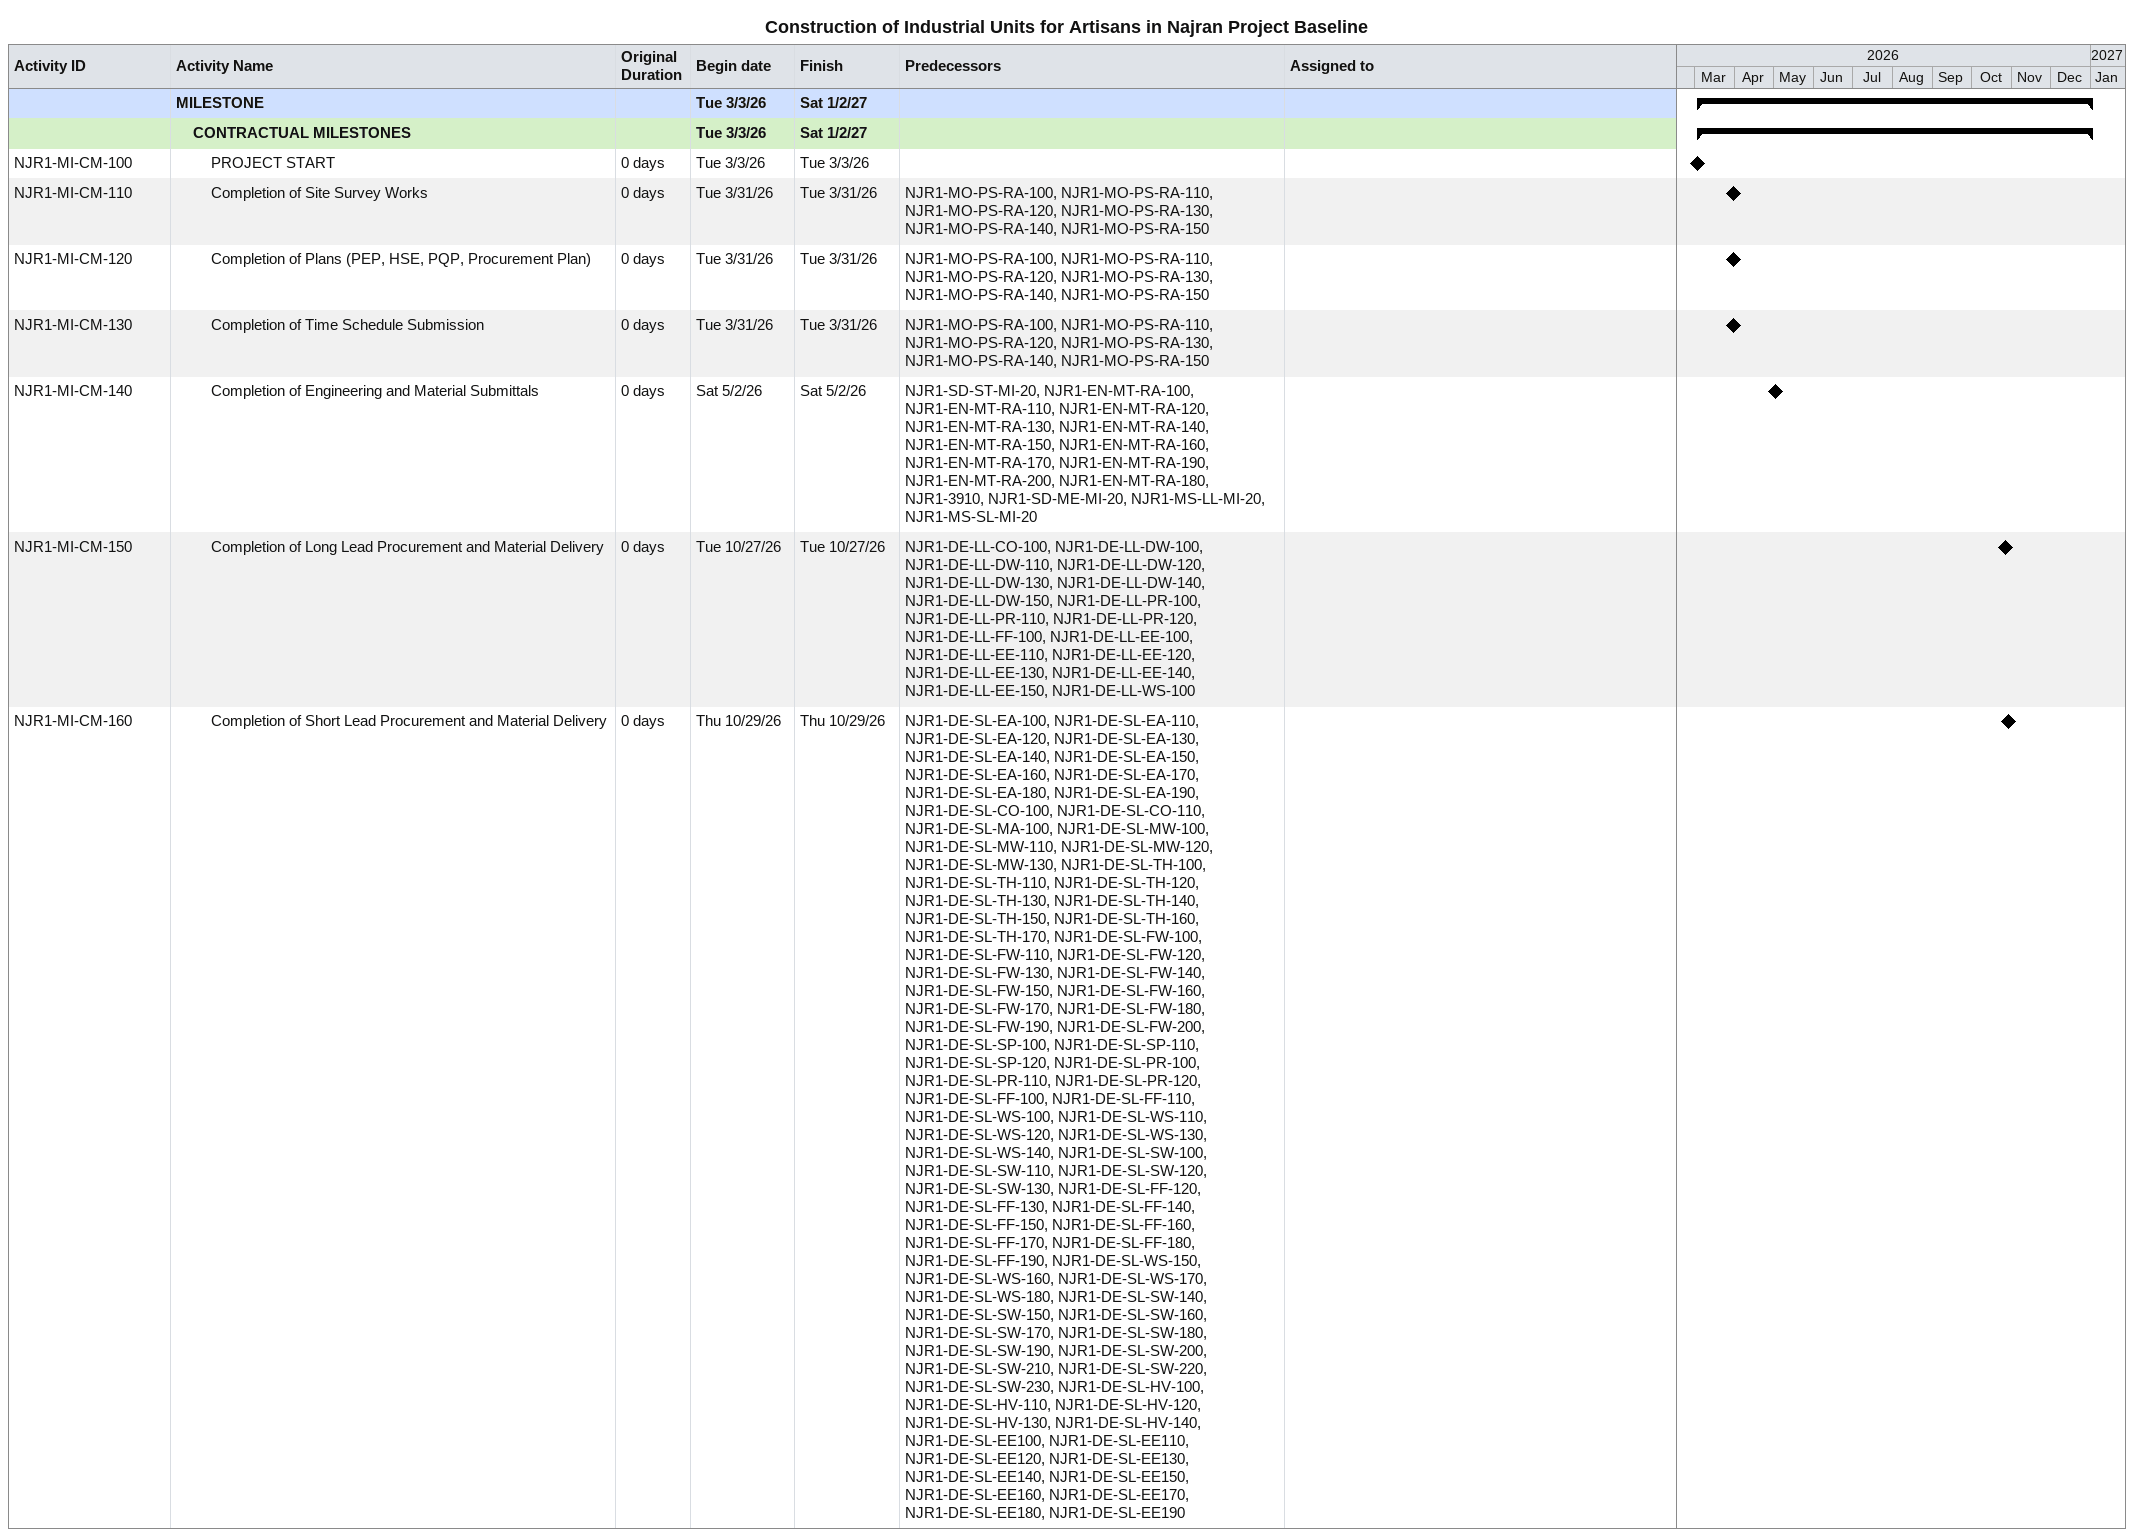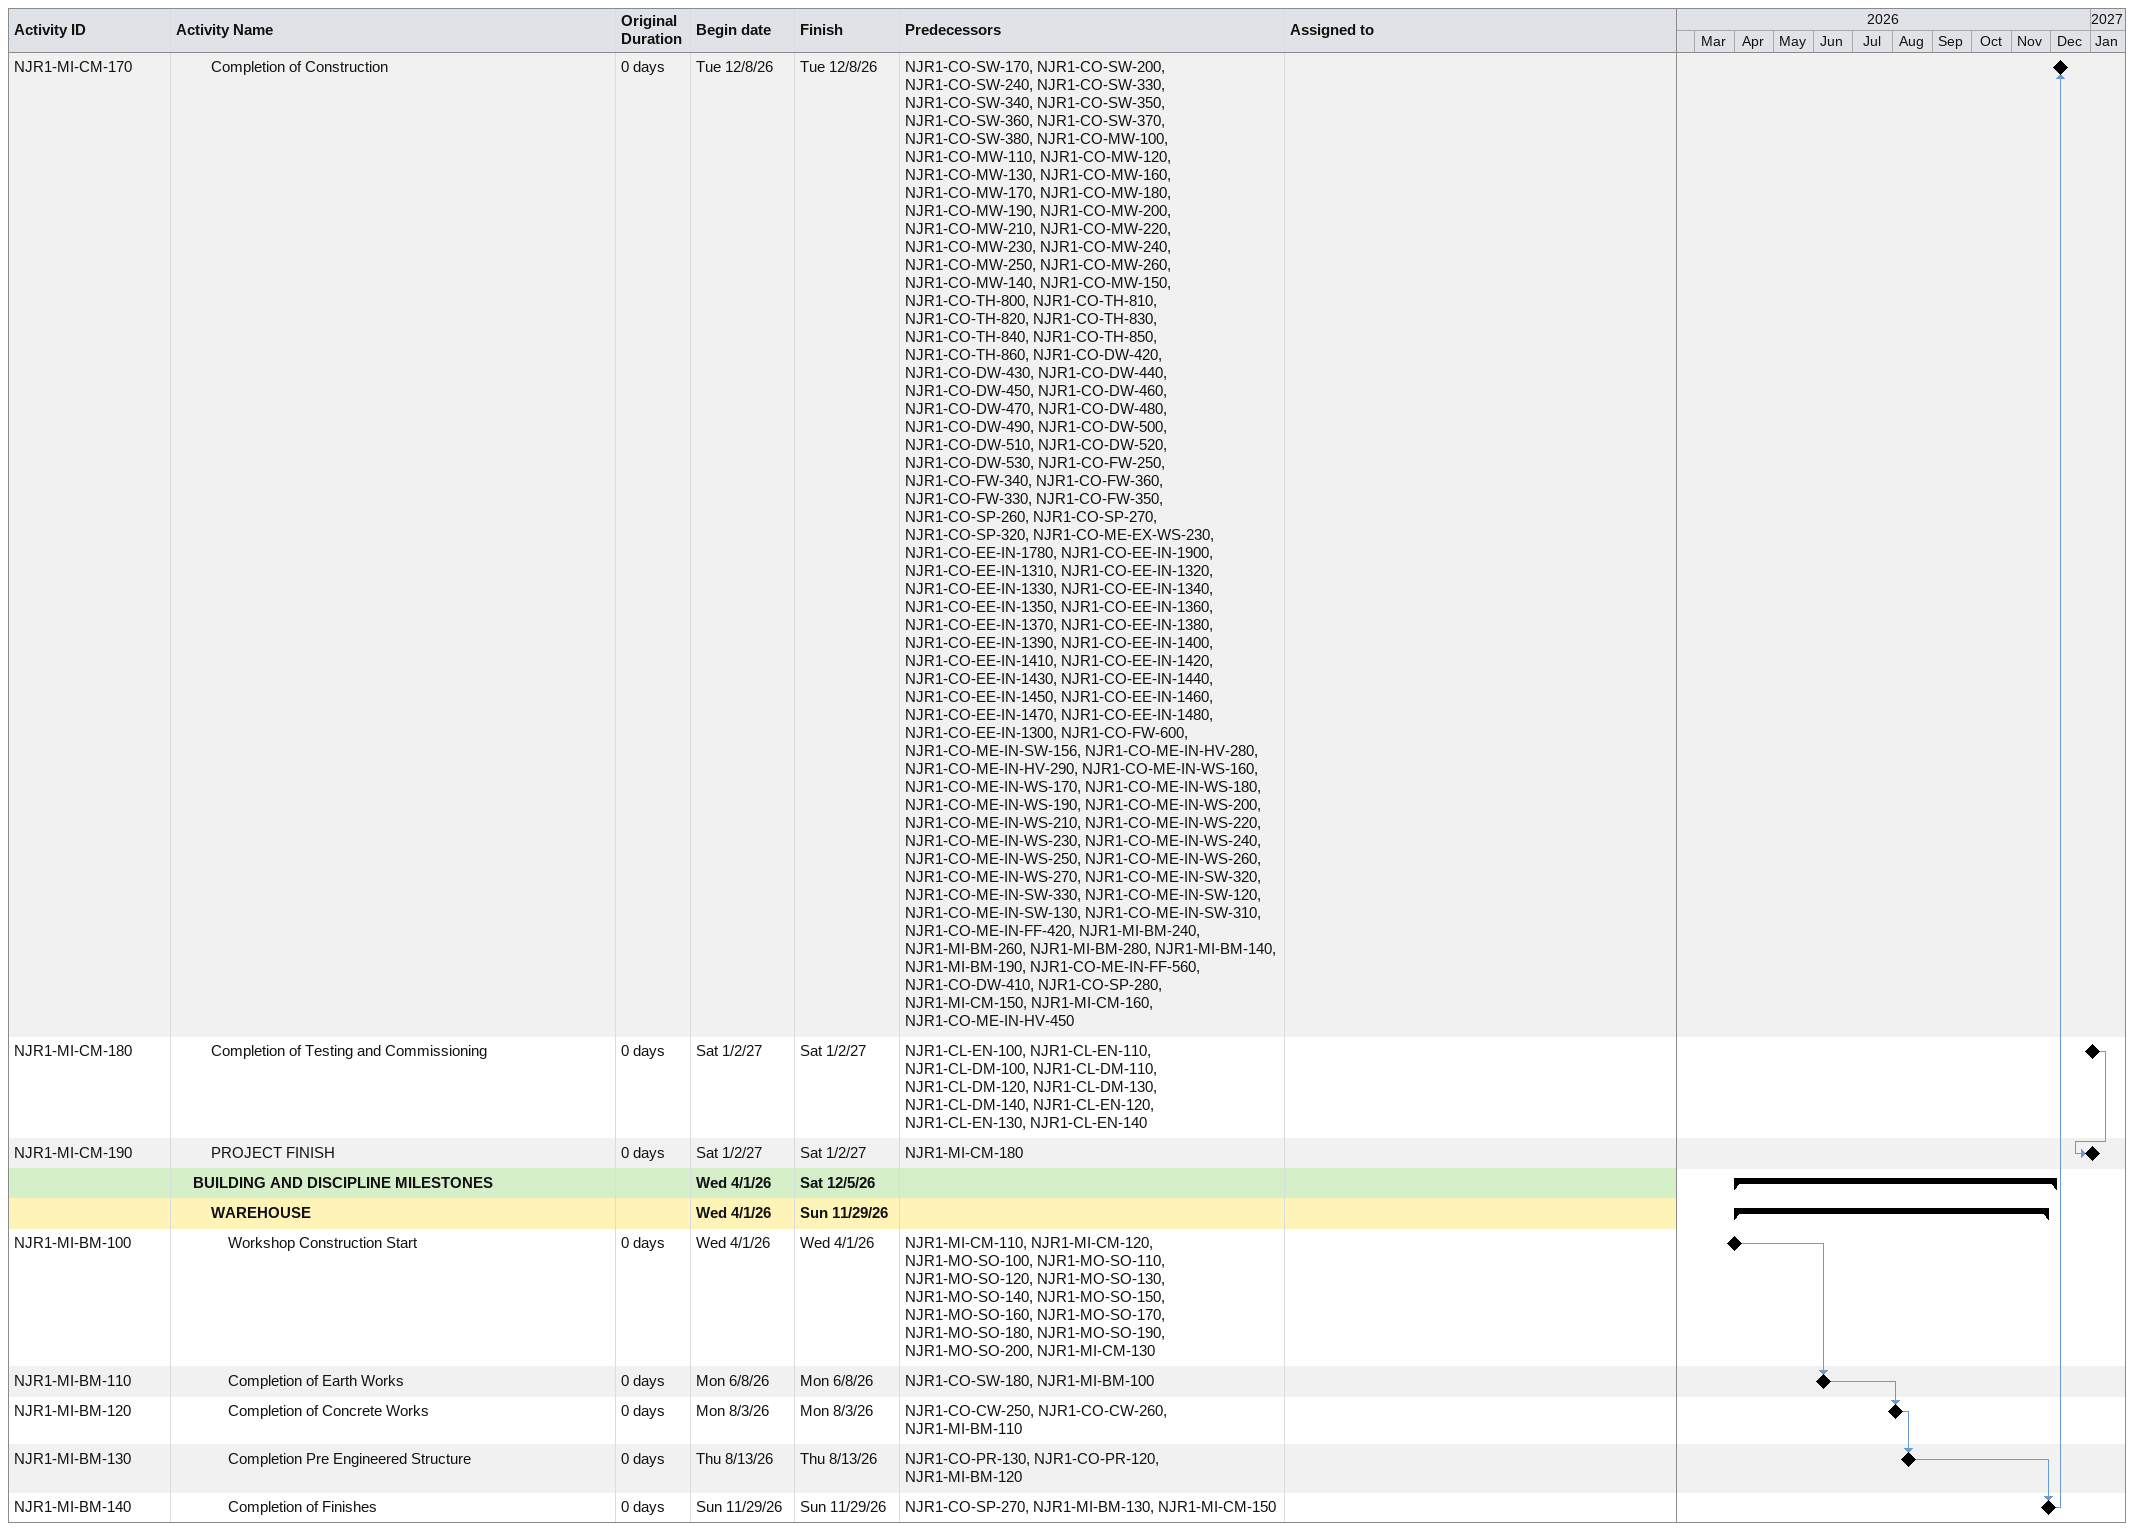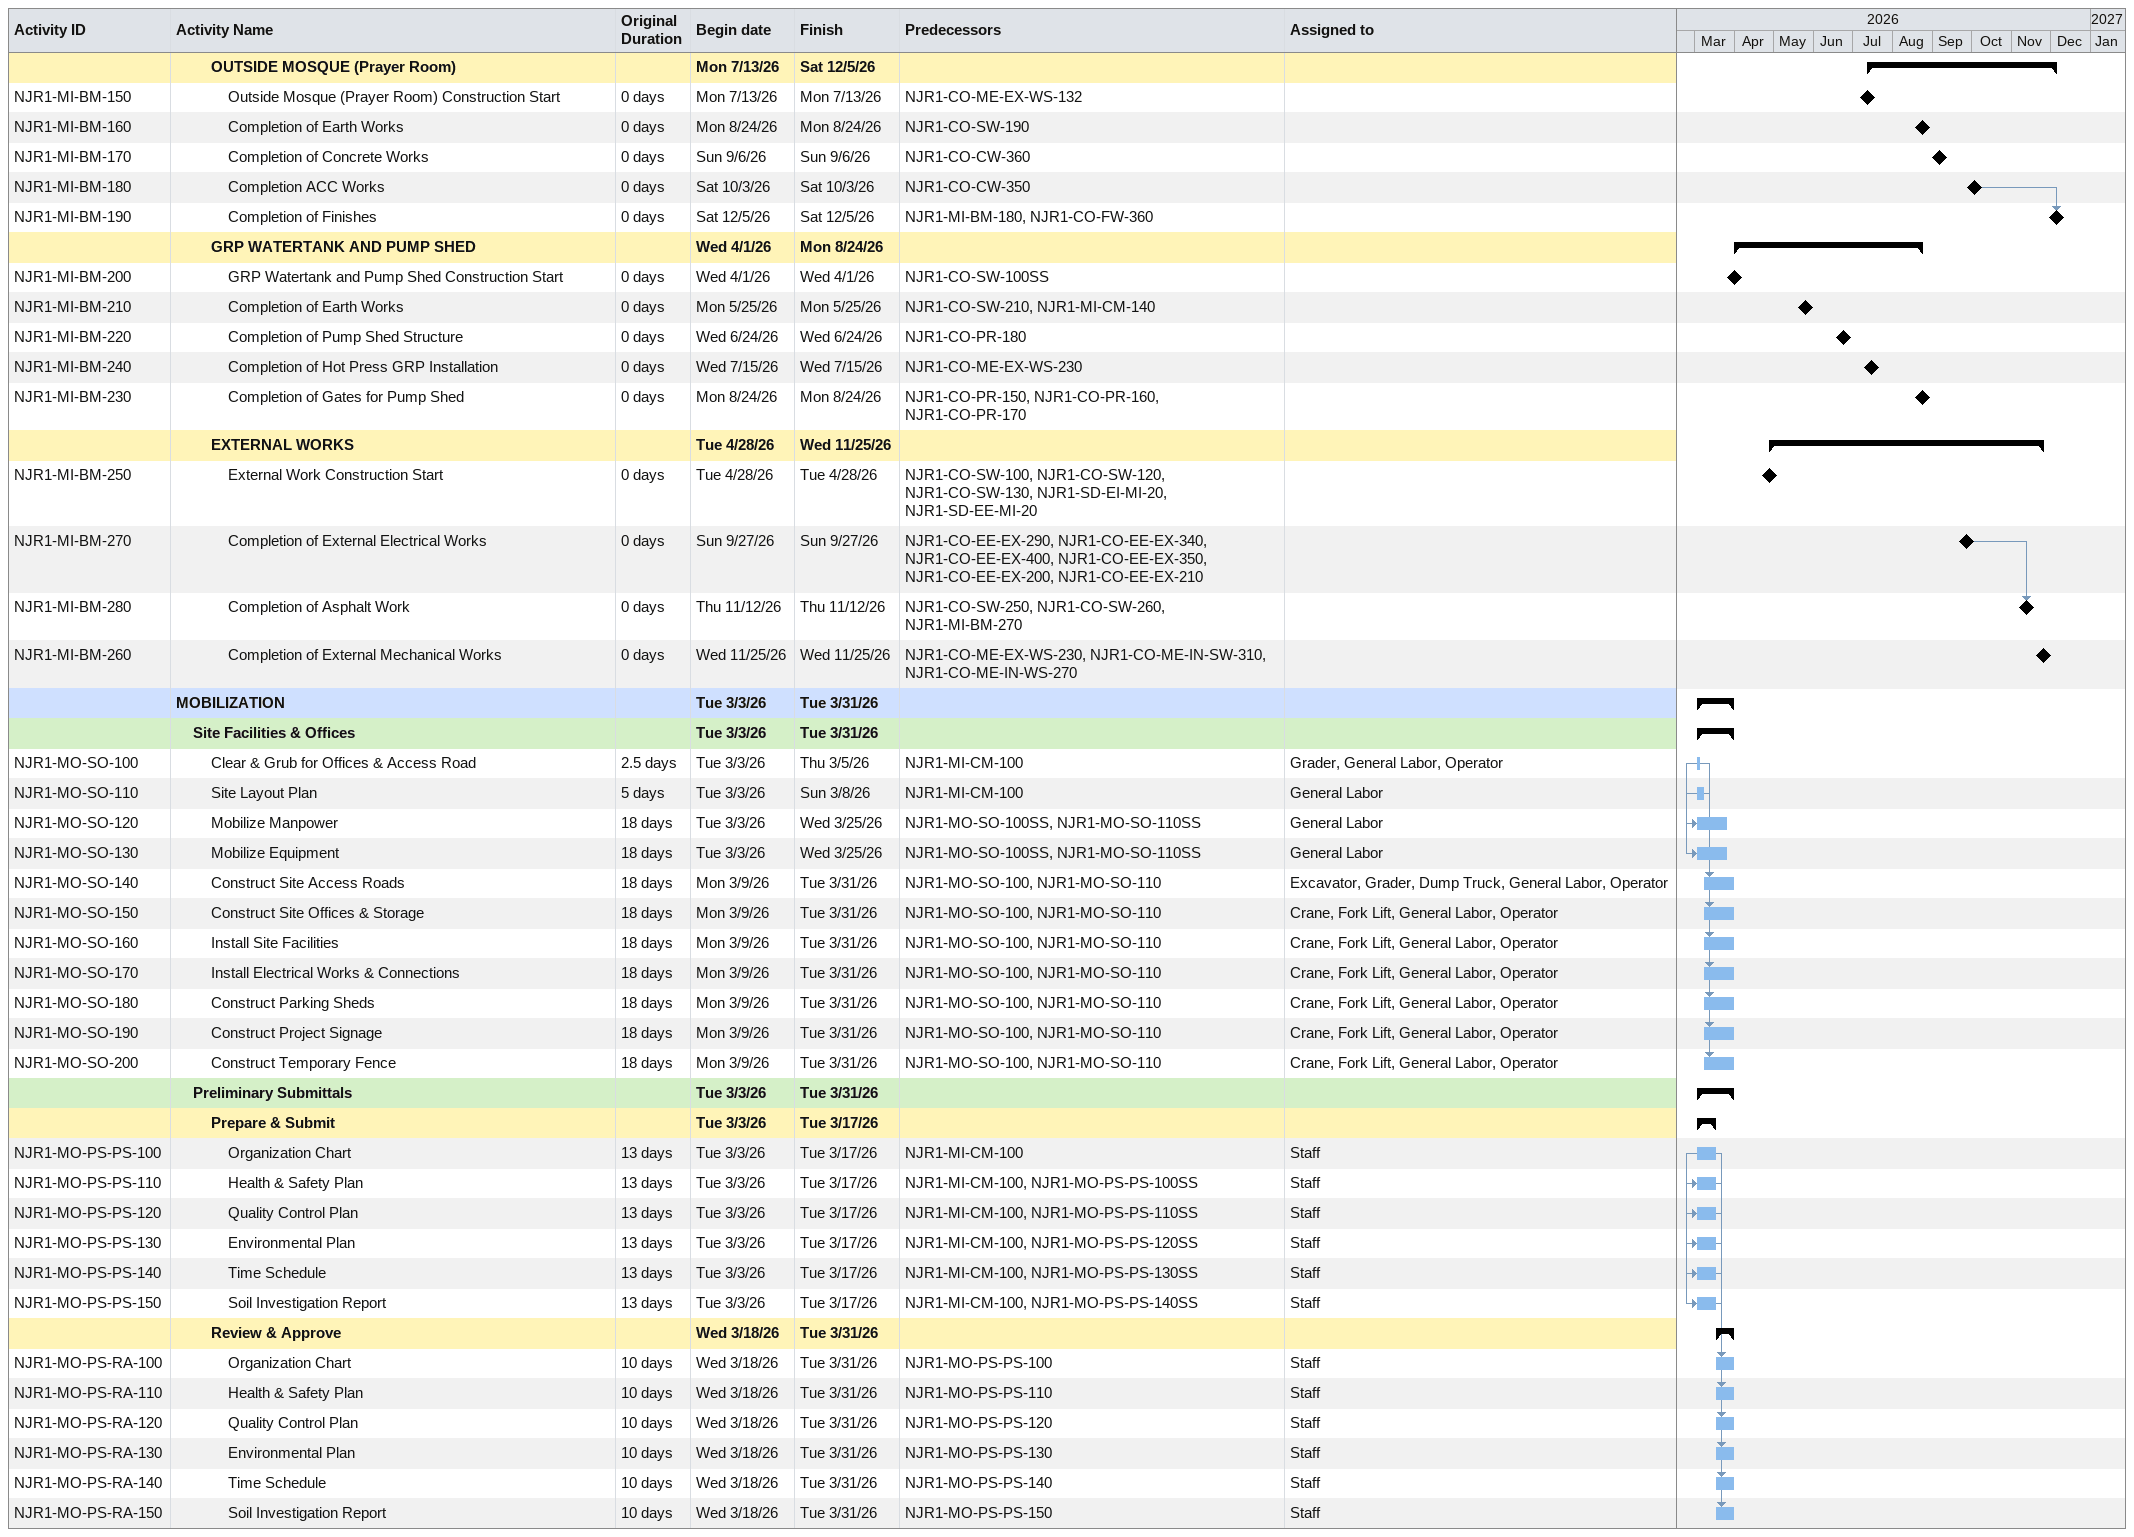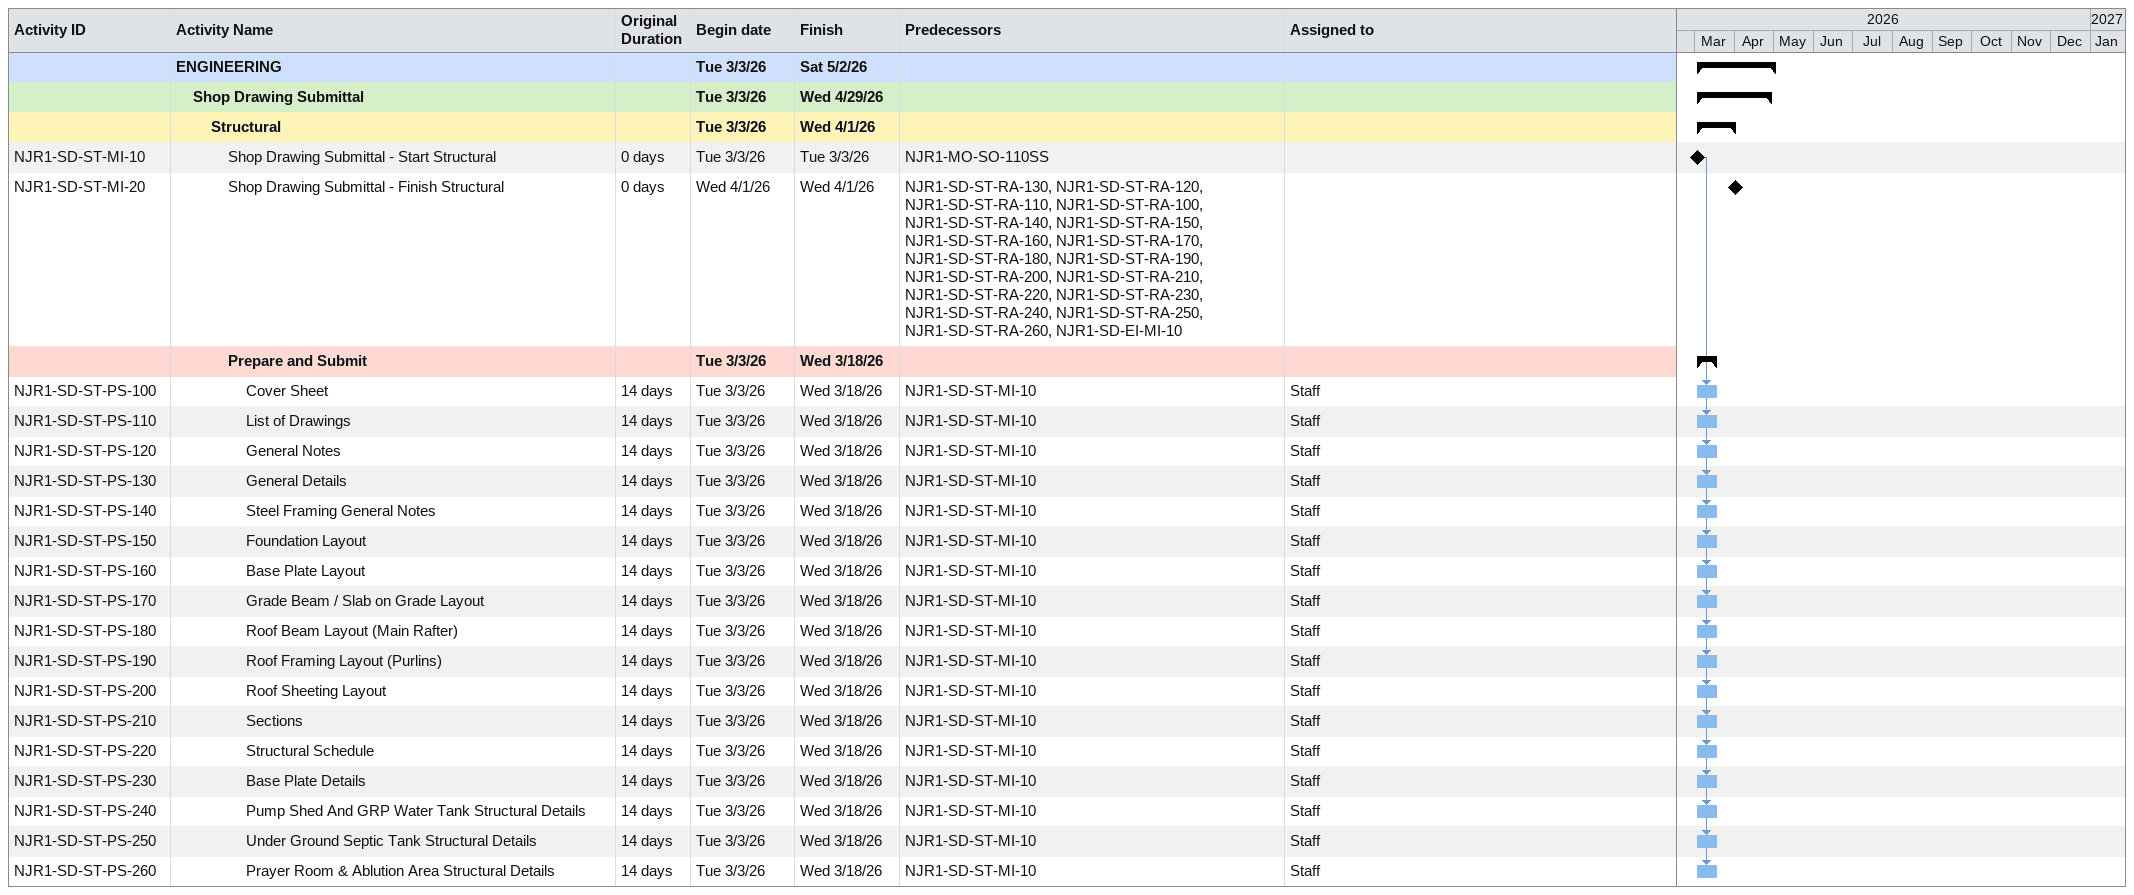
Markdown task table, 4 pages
Construction of Industrial Units for Artisans in Najran Project Baseline

| ID | Level | Task | Original duration | Start | Finish | Predecessors | Resources |
|---|---|---|---|---|---|---|---|
|  | 1 | **MILESTONE** |  | 2026-03-03 | 2027-01-02 |  |  |
|  | 2 | **CONTRACTUAL MILESTONES** |  | 2026-03-03 | 2027-01-02 |  |  |
| NJR1-MI-CM-100 | 3 | PROJECT START | 0d | 2026-03-03 | 2026-03-03 |  |  |
| NJR1-MI-CM-110 | 3 | Completion of Site Survey Works | 0d | 2026-03-31 | 2026-03-31 | NJR1-MO-PS-RA-100, NJR1-MO-PS-RA-110, NJR1-MO-PS-RA-120, NJR1-MO-PS-RA-130, NJR1-MO-PS-RA-140, NJR1-MO-PS-RA-150 |  |
| NJR1-MI-CM-120 | 3 | Completion of Plans (PEP, HSE, PQP, Procurement Plan) | 0d | 2026-03-31 | 2026-03-31 | NJR1-MO-PS-RA-100, NJR1-MO-PS-RA-110, NJR1-MO-PS-RA-120, NJR1-MO-PS-RA-130, NJR1-MO-PS-RA-140, NJR1-MO-PS-RA-150 |  |
| NJR1-MI-CM-130 | 3 | Completion of Time Schedule Submission | 0d | 2026-03-31 | 2026-03-31 | NJR1-MO-PS-RA-100, NJR1-MO-PS-RA-110, NJR1-MO-PS-RA-120, NJR1-MO-PS-RA-130, NJR1-MO-PS-RA-140, NJR1-MO-PS-RA-150 |  |
| NJR1-MI-CM-140 | 3 | Completion of Engineering and Material Submittals | 0d | 2026-05-02 | 2026-05-02 | NJR1-SD-ST-MI-20, NJR1-EN-MT-RA-100, NJR1-EN-MT-RA-110, NJR1-EN-MT-RA-120, NJR1-EN-MT-RA-130, NJR1-EN-MT-RA-140, NJR1-EN-MT-RA-150, NJR1-EN-MT-RA-160, NJR1-EN-MT-RA-170, NJR1-EN-MT-RA-190, NJR1-EN-MT-RA-200, NJR1-EN-MT-RA-180, NJR1-3910, NJR1-SD-ME-MI-20, NJR1-MS-LL-MI-20, NJR1-MS-SL-MI-20 |  |
| NJR1-MI-CM-150 | 3 | Completion of Long Lead Procurement and Material Delivery | 0d | 2026-10-27 | 2026-10-27 | NJR1-DE-LL-CO-100, NJR1-DE-LL-DW-100, NJR1-DE-LL-DW-110, NJR1-DE-LL-DW-120, NJR1-DE-LL-DW-130, NJR1-DE-LL-DW-140, NJR1-DE-LL-DW-150, NJR1-DE-LL-PR-100, NJR1-DE-LL-PR-110, NJR1-DE-LL-PR-120, NJR1-DE-LL-FF-100, NJR1-DE-LL-EE-100, NJR1-DE-LL-EE-110, NJR1-DE-LL-EE-120, NJR1-DE-LL-EE-130, NJR1-DE-LL-EE-140, NJR1-DE-LL-EE-150, NJR1-DE-LL-WS-100 |  |
| NJR1-MI-CM-160 | 3 | Completion of Short Lead Procurement and Material Delivery | 0d | 2026-10-29 | 2026-10-29 | NJR1-DE-SL-EA-100, NJR1-DE-SL-EA-110, NJR1-DE-SL-EA-120, NJR1-DE-SL-EA-130, NJR1-DE-SL-EA-140, NJR1-DE-SL-EA-150, NJR1-DE-SL-EA-160, NJR1-DE-SL-EA-170, NJR1-DE-SL-EA-180, NJR1-DE-SL-EA-190, NJR1-DE-SL-CO-100, NJR1-DE-SL-CO-110, NJR1-DE-SL-MA-100, NJR1-DE-SL-MW-100, NJR1-DE-SL-MW-110, NJR1-DE-SL-MW-120, NJR1-DE-SL-MW-130, NJR1-DE-SL-TH-100, NJR1-DE-SL-TH-110, NJR1-DE-SL-TH-120, NJR1-DE-SL-TH-130, NJR1-DE-SL-TH-140, NJR1-DE-SL-TH-150, NJR1-DE-SL-TH-160, NJR1-DE-SL-TH-170, NJR1-DE-SL-FW-100, NJR1-DE-SL-FW-110, NJR1-DE-SL-FW-120, NJR1-DE-SL-FW-130, NJR1-DE-SL-FW-140, NJR1-DE-SL-FW-150, NJR1-DE-SL-FW-160, NJR1-DE-SL-FW-170, NJR1-DE-SL-FW-180, NJR1-DE-SL-FW-190, NJR1-DE-SL-FW-200, NJR1-DE-SL-SP-100, NJR1-DE-SL-SP-110, NJR1-DE-SL-SP-120, NJR1-DE-SL-PR-100, NJR1-DE-SL-PR-110, NJR1-DE-SL-PR-120, NJR1-DE-SL-FF-100, NJR1-DE-SL-FF-110, NJR1-DE-SL-WS-100, NJR1-DE-SL-WS-110, NJR1-DE-SL-WS-120, NJR1-DE-SL-WS-130, NJR1-DE-SL-WS-140, NJR1-DE-SL-SW-100, NJR1-DE-SL-SW-110, NJR1-DE-SL-SW-120, NJR1-DE-SL-SW-130, NJR1-DE-SL-FF-120, NJR1-DE-SL-FF-130, NJR1-DE-SL-FF-140, NJR1-DE-SL-FF-150, NJR1-DE-SL-FF-160, NJR1-DE-SL-FF-170, NJR1-DE-SL-FF-180, NJR1-DE-SL-FF-190, NJR1-DE-SL-WS-150, NJR1-DE-SL-WS-160, NJR1-DE-SL-WS-170, NJR1-DE-SL-WS-180, NJR1-DE-SL-SW-140, NJR1-DE-SL-SW-150, NJR1-DE-SL-SW-160, NJR1-DE-SL-SW-170, NJR1-DE-SL-SW-180, NJR1-DE-SL-SW-190, NJR1-DE-SL-SW-200, NJR1-DE-SL-SW-210, NJR1-DE-SL-SW-220, NJR1-DE-SL-SW-230, NJR1-DE-SL-HV-100, NJR1-DE-SL-HV-110, NJR1-DE-SL-HV-120, NJR1-DE-SL-HV-130, NJR1-DE-SL-HV-140, NJR1-DE-SL-EE100, NJR1-DE-SL-EE110, NJR1-DE-SL-EE120, NJR1-DE-SL-EE130, NJR1-DE-SL-EE140, NJR1-DE-SL-EE150, NJR1-DE-SL-EE160, NJR1-DE-SL-EE170, NJR1-DE-SL-EE180, NJR1-DE-SL-EE190 |  |
| NJR1-MI-CM-170 | 3 | Completion of Construction | 0d | 2026-12-08 | 2026-12-08 | NJR1-CO-SW-170, NJR1-CO-SW-200, NJR1-CO-SW-240, NJR1-CO-SW-330, NJR1-CO-SW-340, NJR1-CO-SW-350, NJR1-CO-SW-360, NJR1-CO-SW-370, NJR1-CO-SW-380, NJR1-CO-MW-100, NJR1-CO-MW-110, NJR1-CO-MW-120, NJR1-CO-MW-130, NJR1-CO-MW-160, NJR1-CO-MW-170, NJR1-CO-MW-180, NJR1-CO-MW-190, NJR1-CO-MW-200, NJR1-CO-MW-210, NJR1-CO-MW-220, NJR1-CO-MW-230, NJR1-CO-MW-240, NJR1-CO-MW-250, NJR1-CO-MW-260, NJR1-CO-MW-140, NJR1-CO-MW-150, NJR1-CO-TH-800, NJR1-CO-TH-810, NJR1-CO-TH-820, NJR1-CO-TH-830, NJR1-CO-TH-840, NJR1-CO-TH-850, NJR1-CO-TH-860, NJR1-CO-DW-420, NJR1-CO-DW-430, NJR1-CO-DW-440, NJR1-CO-DW-450, NJR1-CO-DW-460, NJR1-CO-DW-470, NJR1-CO-DW-480, NJR1-CO-DW-490, NJR1-CO-DW-500, NJR1-CO-DW-510, NJR1-CO-DW-520, NJR1-CO-DW-530, NJR1-CO-FW-250, NJR1-CO-FW-340, NJR1-CO-FW-360, NJR1-CO-FW-330, NJR1-CO-FW-350, NJR1-CO-SP-260, NJR1-CO-SP-270, NJR1-CO-SP-320, NJR1-CO-ME-EX-WS-230, NJR1-CO-EE-IN-1780, NJR1-CO-EE-IN-1900, NJR1-CO-EE-IN-1310, NJR1-CO-EE-IN-1320, NJR1-CO-EE-IN-1330, NJR1-CO-EE-IN-1340, NJR1-CO-EE-IN-1350, NJR1-CO-EE-IN-1360, NJR1-CO-EE-IN-1370, NJR1-CO-EE-IN-1380, NJR1-CO-EE-IN-1390, NJR1-CO-EE-IN-1400, NJR1-CO-EE-IN-1410, NJR1-CO-EE-IN-1420, NJR1-CO-EE-IN-1430, NJR1-CO-EE-IN-1440, NJR1-CO-EE-IN-1450, NJR1-CO-EE-IN-1460, NJR1-CO-EE-IN-1470, NJR1-CO-EE-IN-1480, NJR1-CO-EE-IN-1300, NJR1-CO-FW-600, NJR1-CO-ME-IN-SW-156, NJR1-CO-ME-IN-HV-280, NJR1-CO-ME-IN-HV-290, NJR1-CO-ME-IN-WS-160, NJR1-CO-ME-IN-WS-170, NJR1-CO-ME-IN-WS-180, NJR1-CO-ME-IN-WS-190, NJR1-CO-ME-IN-WS-200, NJR1-CO-ME-IN-WS-210, NJR1-CO-ME-IN-WS-220, NJR1-CO-ME-IN-WS-230, NJR1-CO-ME-IN-WS-240, NJR1-CO-ME-IN-WS-250, NJR1-CO-ME-IN-WS-260, NJR1-CO-ME-IN-WS-270, NJR1-CO-ME-IN-SW-320, NJR1-CO-ME-IN-SW-330, NJR1-CO-ME-IN-SW-120, NJR1-CO-ME-IN-SW-130, NJR1-CO-ME-IN-SW-310, NJR1-CO-ME-IN-FF-420, NJR1-MI-BM-240, NJR1-MI-BM-260, NJR1-MI-BM-280, NJR1-MI-BM-140, NJR1-MI-BM-190, NJR1-CO-ME-IN-FF-560, NJR1-CO-DW-410, NJR1-CO-SP-280, NJR1-MI-CM-150, NJR1-MI-CM-160, NJR1-CO-ME-IN-HV-450 |  |
| NJR1-MI-CM-180 | 3 | Completion of Testing and Commissioning | 0d | 2027-01-02 | 2027-01-02 | NJR1-CL-EN-100, NJR1-CL-EN-110, NJR1-CL-DM-100, NJR1-CL-DM-110, NJR1-CL-DM-120, NJR1-CL-DM-130, NJR1-CL-DM-140, NJR1-CL-EN-120, NJR1-CL-EN-130, NJR1-CL-EN-140 |  |
| NJR1-MI-CM-190 | 3 | PROJECT FINISH | 0d | 2027-01-02 | 2027-01-02 | NJR1-MI-CM-180 |  |
|  | 2 | **BUILDING AND DISCIPLINE MILESTONES** |  | 2026-04-01 | 2026-12-05 |  |  |
|  | 3 | **WAREHOUSE** |  | 2026-04-01 | 2026-11-29 |  |  |
| NJR1-MI-BM-100 | 4 | Workshop Construction Start | 0d | 2026-04-01 | 2026-04-01 | NJR1-MI-CM-110, NJR1-MI-CM-120, NJR1-MO-SO-100, NJR1-MO-SO-110, NJR1-MO-SO-120, NJR1-MO-SO-130, NJR1-MO-SO-140, NJR1-MO-SO-150, NJR1-MO-SO-160, NJR1-MO-SO-170, NJR1-MO-SO-180, NJR1-MO-SO-190, NJR1-MO-SO-200, NJR1-MI-CM-130 |  |
| NJR1-MI-BM-110 | 4 | Completion of Earth Works | 0d | 2026-06-08 | 2026-06-08 | NJR1-CO-SW-180, NJR1-MI-BM-100 |  |
| NJR1-MI-BM-120 | 4 | Completion of Concrete Works | 0d | 2026-08-03 | 2026-08-03 | NJR1-CO-CW-250, NJR1-CO-CW-260, NJR1-MI-BM-110 |  |
| NJR1-MI-BM-130 | 4 | Completion Pre Engineered Structure | 0d | 2026-08-13 | 2026-08-13 | NJR1-CO-PR-130, NJR1-CO-PR-120, NJR1-MI-BM-120 |  |
| NJR1-MI-BM-140 | 4 | Completion of Finishes | 0d | 2026-11-29 | 2026-11-29 | NJR1-CO-SP-270, NJR1-MI-BM-130, NJR1-MI-CM-150 |  |
|  | 3 | **OUTSIDE MOSQUE (Prayer Room)** |  | 2026-07-13 | 2026-12-05 |  |  |
| NJR1-MI-BM-150 | 4 | Outside Mosque (Prayer Room) Construction Start | 0d | 2026-07-13 | 2026-07-13 | NJR1-CO-ME-EX-WS-132 |  |
| NJR1-MI-BM-160 | 4 | Completion of Earth Works | 0d | 2026-08-24 | 2026-08-24 | NJR1-CO-SW-190 |  |
| NJR1-MI-BM-170 | 4 | Completion of Concrete Works | 0d | 2026-09-06 | 2026-09-06 | NJR1-CO-CW-360 |  |
| NJR1-MI-BM-180 | 4 | Completion ACC Works | 0d | 2026-10-03 | 2026-10-03 | NJR1-CO-CW-350 |  |
| NJR1-MI-BM-190 | 4 | Completion of Finishes | 0d | 2026-12-05 | 2026-12-05 | NJR1-MI-BM-180, NJR1-CO-FW-360 |  |
|  | 3 | **GRP WATERTANK AND PUMP SHED** |  | 2026-04-01 | 2026-08-24 |  |  |
| NJR1-MI-BM-200 | 4 | GRP Watertank and Pump Shed Construction Start | 0d | 2026-04-01 | 2026-04-01 | NJR1-CO-SW-100SS |  |
| NJR1-MI-BM-210 | 4 | Completion of Earth Works | 0d | 2026-05-25 | 2026-05-25 | NJR1-CO-SW-210, NJR1-MI-CM-140 |  |
| NJR1-MI-BM-220 | 4 | Completion of Pump Shed Structure | 0d | 2026-06-24 | 2026-06-24 | NJR1-CO-PR-180 |  |
| NJR1-MI-BM-240 | 4 | Completion of Hot Press GRP Installation | 0d | 2026-07-15 | 2026-07-15 | NJR1-CO-ME-EX-WS-230 |  |
| NJR1-MI-BM-230 | 4 | Completion of Gates for Pump Shed | 0d | 2026-08-24 | 2026-08-24 | NJR1-CO-PR-150, NJR1-CO-PR-160, NJR1-CO-PR-170 |  |
|  | 3 | **EXTERNAL WORKS** |  | 2026-04-28 | 2026-11-25 |  |  |
| NJR1-MI-BM-250 | 4 | External Work Construction Start | 0d | 2026-04-28 | 2026-04-28 | NJR1-CO-SW-100, NJR1-CO-SW-120, NJR1-CO-SW-130, NJR1-SD-EI-MI-20, NJR1-SD-EE-MI-20 |  |
| NJR1-MI-BM-270 | 4 | Completion of External Electrical Works | 0d | 2026-09-27 | 2026-09-27 | NJR1-CO-EE-EX-290, NJR1-CO-EE-EX-340, NJR1-CO-EE-EX-400, NJR1-CO-EE-EX-350, NJR1-CO-EE-EX-200, NJR1-CO-EE-EX-210 |  |
| NJR1-MI-BM-280 | 4 | Completion of Asphalt Work | 0d | 2026-11-12 | 2026-11-12 | NJR1-CO-SW-250, NJR1-CO-SW-260, NJR1-MI-BM-270 |  |
| NJR1-MI-BM-260 | 4 | Completion of External Mechanical Works | 0d | 2026-11-25 | 2026-11-25 | NJR1-CO-ME-EX-WS-230, NJR1-CO-ME-IN-SW-310, NJR1-CO-ME-IN-WS-270 |  |
|  | 1 | **MOBILIZATION** |  | 2026-03-03 | 2026-03-31 |  |  |
|  | 2 | **Site Facilities & Offices** |  | 2026-03-03 | 2026-03-31 |  |  |
| NJR1-MO-SO-100 | 3 | Clear & Grub for Offices & Access Road | 2.5d | 2026-03-03 | 2026-03-05 | NJR1-MI-CM-100 | Grader, General Labor, Operator |
| NJR1-MO-SO-110 | 3 | Site Layout Plan | 5d | 2026-03-03 | 2026-03-08 | NJR1-MI-CM-100 | General Labor |
| NJR1-MO-SO-120 | 3 | Mobilize Manpower | 18d | 2026-03-03 | 2026-03-25 | NJR1-MO-SO-100SS, NJR1-MO-SO-110SS | General Labor |
| NJR1-MO-SO-130 | 3 | Mobilize Equipment | 18d | 2026-03-03 | 2026-03-25 | NJR1-MO-SO-100SS, NJR1-MO-SO-110SS | General Labor |
| NJR1-MO-SO-140 | 3 | Construct Site Access Roads | 18d | 2026-03-09 | 2026-03-31 | NJR1-MO-SO-100, NJR1-MO-SO-110 | Excavator, Grader, Dump Truck, General Labor, Operator |
| NJR1-MO-SO-150 | 3 | Construct Site Offices & Storage | 18d | 2026-03-09 | 2026-03-31 | NJR1-MO-SO-100, NJR1-MO-SO-110 | Crane, Fork Lift, General Labor, Operator |
| NJR1-MO-SO-160 | 3 | Install Site Facilities | 18d | 2026-03-09 | 2026-03-31 | NJR1-MO-SO-100, NJR1-MO-SO-110 | Crane, Fork Lift, General Labor, Operator |
| NJR1-MO-SO-170 | 3 | Install Electrical Works & Connections | 18d | 2026-03-09 | 2026-03-31 | NJR1-MO-SO-100, NJR1-MO-SO-110 | Crane, Fork Lift, General Labor, Operator |
| NJR1-MO-SO-180 | 3 | Construct Parking Sheds | 18d | 2026-03-09 | 2026-03-31 | NJR1-MO-SO-100, NJR1-MO-SO-110 | Crane, Fork Lift, General Labor, Operator |
| NJR1-MO-SO-190 | 3 | Construct Project Signage | 18d | 2026-03-09 | 2026-03-31 | NJR1-MO-SO-100, NJR1-MO-SO-110 | Crane, Fork Lift, General Labor, Operator |
| NJR1-MO-SO-200 | 3 | Construct Temporary Fence | 18d | 2026-03-09 | 2026-03-31 | NJR1-MO-SO-100, NJR1-MO-SO-110 | Crane, Fork Lift, General Labor, Operator |
|  | 2 | **Preliminary Submittals** |  | 2026-03-03 | 2026-03-31 |  |  |
|  | 3 | **Prepare & Submit** |  | 2026-03-03 | 2026-03-17 |  |  |
| NJR1-MO-PS-PS-100 | 4 | Organization Chart | 13d | 2026-03-03 | 2026-03-17 | NJR1-MI-CM-100 | Staff |
| NJR1-MO-PS-PS-110 | 4 | Health & Safety Plan | 13d | 2026-03-03 | 2026-03-17 | NJR1-MI-CM-100, NJR1-MO-PS-PS-100SS | Staff |
| NJR1-MO-PS-PS-120 | 4 | Quality Control Plan | 13d | 2026-03-03 | 2026-03-17 | NJR1-MI-CM-100, NJR1-MO-PS-PS-110SS | Staff |
| NJR1-MO-PS-PS-130 | 4 | Environmental Plan | 13d | 2026-03-03 | 2026-03-17 | NJR1-MI-CM-100, NJR1-MO-PS-PS-120SS | Staff |
| NJR1-MO-PS-PS-140 | 4 | Time Schedule | 13d | 2026-03-03 | 2026-03-17 | NJR1-MI-CM-100, NJR1-MO-PS-PS-130SS | Staff |
| NJR1-MO-PS-PS-150 | 4 | Soil Investigation Report | 13d | 2026-03-03 | 2026-03-17 | NJR1-MI-CM-100, NJR1-MO-PS-PS-140SS | Staff |
|  | 3 | **Review & Approve** |  | 2026-03-18 | 2026-03-31 |  |  |
| NJR1-MO-PS-RA-100 | 4 | Organization Chart | 10d | 2026-03-18 | 2026-03-31 | NJR1-MO-PS-PS-100 | Staff |
| NJR1-MO-PS-RA-110 | 4 | Health & Safety Plan | 10d | 2026-03-18 | 2026-03-31 | NJR1-MO-PS-PS-110 | Staff |
| NJR1-MO-PS-RA-120 | 4 | Quality Control Plan | 10d | 2026-03-18 | 2026-03-31 | NJR1-MO-PS-PS-120 | Staff |
| NJR1-MO-PS-RA-130 | 4 | Environmental Plan | 10d | 2026-03-18 | 2026-03-31 | NJR1-MO-PS-PS-130 | Staff |
| NJR1-MO-PS-RA-140 | 4 | Time Schedule | 10d | 2026-03-18 | 2026-03-31 | NJR1-MO-PS-PS-140 | Staff |
| NJR1-MO-PS-RA-150 | 4 | Soil Investigation Report | 10d | 2026-03-18 | 2026-03-31 | NJR1-MO-PS-PS-150 | Staff |
|  | 1 | **ENGINEERING** |  | 2026-03-03 | 2026-05-02 |  |  |
|  | 2 | **Shop Drawing Submittal** |  | 2026-03-03 | 2026-04-29 |  |  |
|  | 3 | **Structural** |  | 2026-03-03 | 2026-04-01 |  |  |
| NJR1-SD-ST-MI-10 | 4 | Shop Drawing Submittal - Start Structural | 0d | 2026-03-03 | 2026-03-03 | NJR1-MO-SO-110SS |  |
| NJR1-SD-ST-MI-20 | 4 | Shop Drawing Submittal - Finish Structural | 0d | 2026-04-01 | 2026-04-01 | NJR1-SD-ST-RA-130, NJR1-SD-ST-RA-120, NJR1-SD-ST-RA-110, NJR1-SD-ST-RA-100, NJR1-SD-ST-RA-140, NJR1-SD-ST-RA-150, NJR1-SD-ST-RA-160, NJR1-SD-ST-RA-170, NJR1-SD-ST-RA-180, NJR1-SD-ST-RA-190, NJR1-SD-ST-RA-200, NJR1-SD-ST-RA-210, NJR1-SD-ST-RA-220, NJR1-SD-ST-RA-230, NJR1-SD-ST-RA-240, NJR1-SD-ST-RA-250, NJR1-SD-ST-RA-260, NJR1-SD-EI-MI-10 |  |
|  | 4 | **Prepare and Submit** |  | 2026-03-03 | 2026-03-18 |  |  |
| NJR1-SD-ST-PS-100 | 5 | Cover Sheet | 14d | 2026-03-03 | 2026-03-18 | NJR1-SD-ST-MI-10 | Staff |
| NJR1-SD-ST-PS-110 | 5 | List of Drawings | 14d | 2026-03-03 | 2026-03-18 | NJR1-SD-ST-MI-10 | Staff |
| NJR1-SD-ST-PS-120 | 5 | General Notes | 14d | 2026-03-03 | 2026-03-18 | NJR1-SD-ST-MI-10 | Staff |
| NJR1-SD-ST-PS-130 | 5 | General Details | 14d | 2026-03-03 | 2026-03-18 | NJR1-SD-ST-MI-10 | Staff |
| NJR1-SD-ST-PS-140 | 5 | Steel Framing General Notes | 14d | 2026-03-03 | 2026-03-18 | NJR1-SD-ST-MI-10 | Staff |
| NJR1-SD-ST-PS-150 | 5 | Foundation Layout | 14d | 2026-03-03 | 2026-03-18 | NJR1-SD-ST-MI-10 | Staff |
| NJR1-SD-ST-PS-160 | 5 | Base Plate Layout | 14d | 2026-03-03 | 2026-03-18 | NJR1-SD-ST-MI-10 | Staff |
| NJR1-SD-ST-PS-170 | 5 | Grade Beam / Slab on Grade Layout | 14d | 2026-03-03 | 2026-03-18 | NJR1-SD-ST-MI-10 | Staff |
| NJR1-SD-ST-PS-180 | 5 | Roof Beam Layout (Main Rafter) | 14d | 2026-03-03 | 2026-03-18 | NJR1-SD-ST-MI-10 | Staff |
| NJR1-SD-ST-PS-190 | 5 | Roof Framing Layout (Purlins) | 14d | 2026-03-03 | 2026-03-18 | NJR1-SD-ST-MI-10 | Staff |
| NJR1-SD-ST-PS-200 | 5 | Roof Sheeting Layout | 14d | 2026-03-03 | 2026-03-18 | NJR1-SD-ST-MI-10 | Staff |
| NJR1-SD-ST-PS-210 | 5 | Sections | 14d | 2026-03-03 | 2026-03-18 | NJR1-SD-ST-MI-10 | Staff |
| NJR1-SD-ST-PS-220 | 5 | Structural Schedule | 14d | 2026-03-03 | 2026-03-18 | NJR1-SD-ST-MI-10 | Staff |
| NJR1-SD-ST-PS-230 | 5 | Base Plate Details | 14d | 2026-03-03 | 2026-03-18 | NJR1-SD-ST-MI-10 | Staff |
| NJR1-SD-ST-PS-240 | 5 | Pump Shed And GRP Water Tank Structural Details | 14d | 2026-03-03 | 2026-03-18 | NJR1-SD-ST-MI-10 | Staff |
| NJR1-SD-ST-PS-250 | 5 | Under Ground Septic Tank Structural Details | 14d | 2026-03-03 | 2026-03-18 | NJR1-SD-ST-MI-10 | Staff |
| NJR1-SD-ST-PS-260 | 5 | Prayer Room & Ablution Area Structural Details | 14d | 2026-03-03 | 2026-03-18 | NJR1-SD-ST-MI-10 | Staff |
